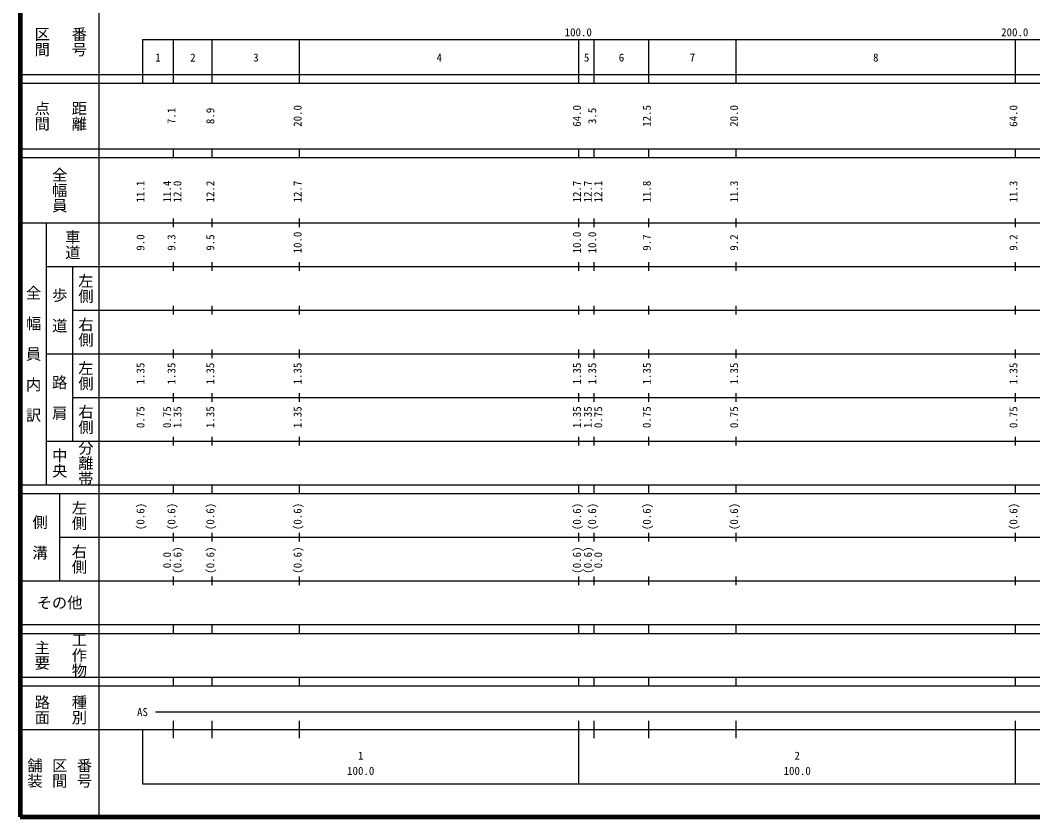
# Model space of a CAD drawing. Units: millimetres on the paper, enlarged 1000 times. Extents: x 40000 to 680000, y 20000 to 380000.
# Drawn here: x 40000 to 271969, y 20000 to 202409 of the extents above; entities that cross this region are included whole.
import ezdxf
from ezdxf.enums import TextEntityAlignment as Align

# ---------------------------------------------------------------- set-up
doc = ezdxf.new("R2010")
doc.units = ezdxf.units.MM
doc.header["$LTSCALE"] = 1000
doc.layers.add('M-TTL', color=2, linetype='Continuous', lineweight=140)
doc.layers.add('M-TTL-BAND', color=7, linetype='Continuous', lineweight=25)
doc.styles.add('@ＭＳ ゴシック', font='')
doc.styles.add('ＭＳ ゴシック', font='')
doc.styles.get('@ＭＳ ゴシック').set_extended_font_data('@MS Gothic')
doc.styles.get('ＭＳ ゴシック').set_extended_font_data('MS Gothic')

msp = doc.modelspace()

# ---------------------------------------------------------------- linework, layer by layer
at = {"layer": 'M-TTL'}
for p, q in [((40000, 380000), (40000, 20000)), ((40000, 20000), (680000, 20000))]:
    msp.add_line(p, q, dxfattribs=at)
at = {"layer": 'M-TTL-BAND'}
for p, q in [((58000, 370000), (58000, 20000)), ((68000, 198000), (579000, 198000)), ((68000, 198000), (68000, 188000)), ((75100, 188000), (75100, 198000)), ((84000, 188000), (84000, 198000)), ((104000, 188000), (104000, 198000)), ((168000, 188000), (168000, 198000)), ((171500, 188000), (171500, 198000)), ((184000, 188000), (184000, 198000)), ((204000, 188000), (204000, 198000)), ((268000, 188000), (268000, 198000)), ((40000, 190000), (579000, 190000)), ((40000, 188000), (579000, 188000)), ((40000, 173000), (579000, 173000)), ((75100, 171000), (75100, 173000)), ((84000, 171000), (84000, 173000)), ((104000, 171000), (104000, 173000)), ((168000, 171000), (168000, 173000)), ((171500, 171000), (171500, 173000)), ((184000, 171000), (184000, 173000)), ((204000, 171000), (204000, 173000)), ((268000, 171000), (268000, 173000)), ((40000, 171000), (579000, 171000)), ((40000, 156000), (579000, 156000)), ((46000, 96000), (46000, 156000)), ((75100, 155000), (75100, 157000)), ((84000, 155000), (84000, 157000)), ((104000, 155000), (104000, 157000)), ((168000, 155000), (168000, 157000)), ((171500, 155000), (171500, 157000)), ((184000, 155000), (184000, 157000)), ((204000, 155000), (204000, 157000)), ((268000, 155000), (268000, 157000)), ((75100, 145000), (75100, 147000)), ((84000, 145000), (84000, 147000)), ((104000, 145000), (104000, 147000)), ((168000, 145000), (168000, 147000)), ((171500, 145000), (171500, 147000)), ((184000, 145000), (184000, 147000)), ((204000, 145000), (204000, 147000)), ((268000, 145000), (268000, 147000)), ((46000, 146000), (579000, 146000)), ((52000, 146000), (52000, 106000)), ((75100, 135000), (75100, 137000)), ((84000, 135000), (84000, 137000)), ((104000, 135000), (104000, 137000)), ((168000, 135000), (168000, 137000)), ((171500, 135000), (171500, 137000)), ((184000, 135000), (184000, 137000)), ((204000, 135000), (204000, 137000)), ((268000, 135000), (268000, 137000)), ((52000, 136000), (579000, 136000)), ((46000, 126000), (579000, 126000)), ((75100, 125000), (75100, 127000)), ((84000, 125000), (84000, 127000)), ((104000, 125000), (104000, 127000)), ((168000, 125000), (168000, 127000)), ((171500, 125000), (171500, 127000)), ((184000, 125000), (184000, 127000)), ((204000, 125000), (204000, 127000)), ((268000, 125000), (268000, 127000)), ((52000, 116000), (579000, 116000)), ((75100, 115000), (75100, 117000)), ((84000, 115000), (84000, 117000)), ((104000, 115000), (104000, 117000)), ((168000, 115000), (168000, 117000)), ((171500, 115000), (171500, 117000)), ((184000, 115000), (184000, 117000)), ((204000, 115000), (204000, 117000)), ((268000, 115000), (268000, 117000)), ((75100, 105000), (75100, 107000)), ((84000, 105000), (84000, 107000)), ((104000, 105000), (104000, 107000)), ((168000, 105000), (168000, 107000)), ((171500, 105000), (171500, 107000)), ((184000, 105000), (184000, 107000)), ((204000, 105000), (204000, 107000)), ((268000, 105000), (268000, 107000)), ((46000, 106000), (579000, 106000)), ((40000, 96000), (579000, 96000)), ((75100, 94000), (75100, 96000)), ((84000, 94000), (84000, 96000)), ((104000, 94000), (104000, 96000)), ((168000, 94000), (168000, 96000)), ((171500, 94000), (171500, 96000)), ((184000, 94000), (184000, 96000)), ((204000, 94000), (204000, 96000)), ((268000, 94000), (268000, 96000)), ((40000, 94000), (579000, 94000)), ((49000, 94000), (49000, 74000)), ((49000, 84000), (579000, 84000)), ((75100, 83000), (75100, 85000)), ((84000, 83000), (84000, 85000)), ((104000, 83000), (104000, 85000)), ((168000, 83000), (168000, 85000)), ((171500, 83000), (171500, 85000)), ((184000, 83000), (184000, 85000)), ((204000, 83000), (204000, 85000)), ((268000, 83000), (268000, 85000)), ((75100, 73000), (75100, 75000)), ((84000, 73000), (84000, 75000)), ((104000, 73000), (104000, 75000)), ((168000, 73000), (168000, 75000)), ((171500, 73000), (171500, 75000)), ((184000, 73000), (184000, 75000)), ((204000, 73000), (204000, 75000)), ((268000, 73000), (268000, 75000)), ((40000, 74000), (579000, 74000)), ((40000, 64000), (579000, 64000)), ((75100, 62000), (75100, 64000)), ((84000, 62000), (84000, 64000)), ((104000, 62000), (104000, 64000)), ((168000, 62000), (168000, 64000)), ((171500, 62000), (171500, 64000)), ((184000, 62000), (184000, 64000)), ((204000, 62000), (204000, 64000)), ((268000, 62000), (268000, 64000)), ((40000, 62000), (579000, 62000)), ((40000, 52000), (579000, 52000)), ((75100, 50000), (75100, 52000)), ((84000, 50000), (84000, 52000)), ((104000, 50000), (104000, 52000)), ((168000, 50000), (168000, 52000)), ((171500, 50000), (171500, 52000)), ((184000, 50000), (184000, 52000)), ((204000, 50000), (204000, 52000)), ((268000, 50000), (268000, 52000)), ((40000, 50000), (579000, 50000)), ((71000, 44000), (565000, 44000)), ((75100, 38000), (75100, 42000)), ((84000, 38000), (84000, 42000)), ((104000, 38000), (104000, 42000)), ((168000, 27500), (168000, 42000)), ((171500, 38000), (171500, 42000)), ((184000, 38000), (184000, 42000)), ((204000, 38000), (204000, 42000)), ((268000, 27500), (268000, 42000)), ((40000, 40000), (579000, 40000)), ((68000, 40000), (68000, 27500)), ((68000, 27500), (579000, 27500))]:
    msp.add_line(p, q, dxfattribs=at)

# ---------------------------------------------------------------- texts
at = {"layer": 'M-TTL-BAND', "style": '@ＭＳ ゴシック'}
for s, p in [('区間', (45000, 197500)), ('番号', (53500, 197500)), ('点間', (45000, 180500)), ('距離', (53500, 180500)), ('全幅員', (49000, 163500)), ('車道', (52000, 151000)), ('左側', (55000, 141000)), ('全\u3000幅\u3000員\u3000内\u3000訳', (43000, 126000)), ('歩\u3000道', (49000, 136000)), ('右側', (55000, 131000)), ('左側', (55000, 121000)), ('路\u3000肩', (49000, 116000)), ('右側', (55000, 111000)), ('分離帯', (55000, 101000)), ('中央', (49000, 101000)), ('左側', (53500, 89000)), ('側\u3000溝', (44500, 84000)), ('右側', (53500, 79000)), ('主要', (45000, 57000)), ('工作物', (53500, 57000)), ('路面', (45000, 44500)), ('種別', (53500, 44500)), ('舗装', (43333, 30000)), ('区間', (49000, 30000)), ('番号', (54667, 30000))]:
    msp.add_text(s, height=2566, rotation=270, dxfattribs=at).set_placement(p, align=Align.MIDDLE_CENTER)
at = {"layer": 'M-TTL-BAND', "style": 'ＭＳ ゴシック'}
for s, p in [('100.0', (167844, 198195)), ('200.0', (267844, 198195)), ('1', (71550, 192405)), ('2', (79550, 192405)), ('3', (94000, 192405)), ('4', (136000, 192405)), ('5', (169750, 192405)), ('6', (177750, 192405)), ('7', (194000, 192405)), ('8', (236000, 192405)), ('AS', (68000, 42500)), ('1', (118000, 32523)), ('2', (218000, 32523)), ('100.0', (118000, 29033)), ('100.0', (218000, 29033))]:
    msp.add_text(s, height=1833, dxfattribs=at).set_placement(p, align=Align.BOTTOM_CENTER)
for s, p in [('7.1', (76100, 180500)), ('8.9', (85000, 180500)), ('20.0', (105000, 180500)), ('64.0', (169000, 180500)), ('3.5', (172500, 180500)), ('12.5', (185000, 180500)), ('20.0', (205000, 180500)), ('64.0', (269000, 180500)), ('11.1', (69000, 163174)), ('11.4', (75100, 163174)), ('12.0', (77470, 163174)), ('12.2', (85000, 163174)), ('12.7', (105000, 163174)), ('12.7', (169000, 163174)), ('12.7', (171500, 163174)), ('12.1', (173870, 163174)), ('11.8', (185000, 163174)), ('11.3', (205000, 163174)), ('11.3', (269000, 163174)), ('9.0', (69000, 151500)), ('9.3', (76100, 151500)), ('9.5', (85000, 151500)), ('10.0', (105000, 151500)), ('10.0', (169000, 151500)), ('10.0', (172500, 151500)), ('9.7', (185000, 151500)), ('9.2', (205000, 151500)), ('9.2', (269000, 151500)), ('1.35', (69000, 121500)), ('1.35', (76100, 121500)), ('1.35', (85000, 121500)), ('1.35', (105000, 121500)), ('1.35', (169000, 121500)), ('1.35', (172500, 121500)), ('1.35', (185000, 121500)), ('1.35', (205000, 121500)), ('1.35', (269000, 121500)), ('0.75', (69000, 111500)), ('0.75', (75100, 111500)), ('1.35', (77470, 111500)), ('1.35', (85000, 111500)), ('1.35', (105000, 111500)), ('1.35', (169000, 111500)), ('1.35', (171500, 111500)), ('0.75', (173870, 111500)), ('0.75', (185000, 111500)), ('0.75', (205000, 111500)), ('0.75', (269000, 111500)), ('(0.6)', (69000, 88764)), ('(0.6)', (76100, 88764)), ('(0.6)', (85000, 88764)), ('(0.6)', (105000, 88764)), ('(0.6)', (169000, 88764)), ('(0.6)', (172500, 88764)), ('(0.6)', (185000, 88764)), ('(0.6)', (205000, 88764)), ('(0.6)', (269000, 88764)), ('(0.6)', (77470, 78764)), ('(0.6)', (85000, 78764)), ('(0.6)', (105000, 78764)), ('(0.6)', (169000, 78764)), ('(0.6)', (171500, 78764)), ('0.0', (75100, 78764)), ('0.0', (173870, 78764))]:
    msp.add_text(s, height=1833, rotation=90, dxfattribs=at).set_placement(p, align=Align.BOTTOM_CENTER)
msp.add_text('その他', height=2566, dxfattribs=at).set_placement((49000, 69000), align=Align.MIDDLE_CENTER)

doc.saveas('drawing.dxf')
